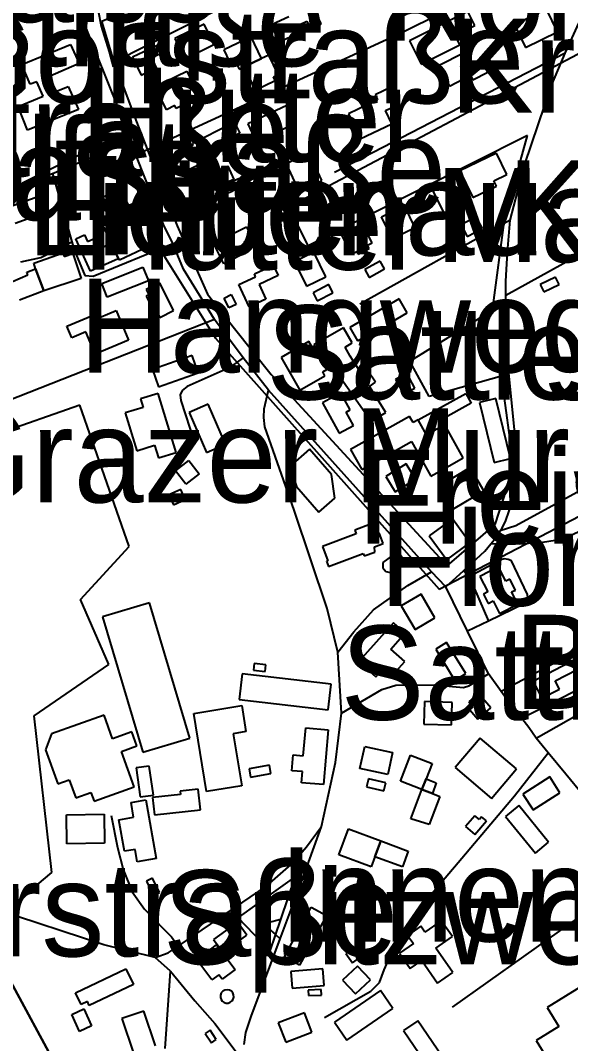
# Model space of a CAD drawing. Extents: x -3657 to 4700, y -7332 to 8131.
# Drawn here: x 2622.9 to 2876.7, y 1945.2 to 2417 of the extents above; entities that cross this region are included whole.
import ezdxf

# ---------------------------------------------------------------- set-up
doc = ezdxf.new("R2010")
doc.units = 0
for name, color, linetype in [('OSM_BUILDING_DETACHED', 9, 'CONTINUOUS'), ('OSM_BUILDING_GARAGE', 9, 'CONTINUOUS'), ('OSM_BUILDING_SHED', 9, 'CONTINUOUS'), ('OSM_BUILDING_YES', 9, 'CONTINUOUS'), ('OSM_HIGHWAY_FOOTWAY', 8, 'CONTINUOUS'), ('OSM_HIGHWAY_PRIMARY', 8, 'CONTINUOUS'), ('OSM_HIGHWAY_RESIDENTIAL', 8, 'CONTINUOUS'), ('OSM_HIGHWAY_SERVICE', 8, 'CONTINUOUS'), ('OSM_HIGHWAY_TRACK', 8, 'CONTINUOUS'), ('OSM_HIGHWAY_UNCLASSIFIED', 8, 'CONTINUOUS'), ('OSM_LABELS', 8, 'CONTINUOUS'), ('OSM_LANDUSE_FARMLAND', 3, 'CONTINUOUS'), ('OSM_LANDUSE_GRASS', 3, 'CONTINUOUS'), ('OSM_LANDUSE_RESIDENTIAL', 3, 'CONTINUOUS'), ('OSM_LEISURE_PLAYGROUND', 3, 'CONTINUOUS'), ('OSM_LEISURE_SWIMMING_POOL', 3, 'CONTINUOUS')]:
    doc.layers.add(name, color=color, linetype=linetype)

msp = doc.modelspace()

# ---------------------------------------------------------------- linework, layer by layer
at = {"layer": 'OSM_BUILDING_DETACHED'}
for p, q in [((2865.503021, 2422.197338), (2850.789166, 2415.014146)), ((2870.630117, 2411.689418), (2865.503021, 2422.197338)), ((2850.789166, 2415.014146), (2855.923846, 2404.506225)), ((2855.923846, 2404.506225), (2870.630117, 2411.689418)), ((2827.28492, 2401.937623), (2816.006826, 2396.166606)), ((2830.129093, 2396.400115), (2827.28492, 2401.937623)), ((2835.423047, 2399.113271), (2830.129093, 2396.400115)), ((2838.479585, 2393.164343), (2835.423047, 2399.113271)), ((2684.962502, 2386.526006), (2699.64602, 2393.66472)), ((2699.64602, 2393.66472), (2704.91722, 2382.845454)), ((2816.006826, 2396.166606), (2820.853297, 2386.703918)), ((2831.600478, 2389.639464), (2838.479585, 2393.164343)), ((2820.853297, 2386.703918), (2830.553823, 2391.674331)), ((2830.553823, 2391.674331), (2831.600478, 2389.639464)), ((2690.188196, 2375.795695), (2684.962502, 2386.526006)), ((2704.91722, 2382.845454), (2701.102236, 2380.988498)), ((2794.163577, 2386.336974), (2786.548778, 2382.71202)), ((2786.548778, 2382.71202), (2787.64094, 2380.399165)), ((2797.887548, 2378.519971), (2794.163577, 2386.336974)), ((2701.708993, 2379.754235), (2694.746457, 2376.362789)), ((2701.102236, 2380.988498), (2701.708993, 2379.754235)), ((2787.64094, 2380.399165), (2774.140599, 2373.972098)), ((2791.334573, 2375.406513), (2797.887548, 2378.519971)), ((2694.101778, 2377.697129), (2690.188196, 2375.795695)), ((2694.746457, 2376.362789), (2694.101778, 2377.697129)), ((2774.140599, 2373.972098), (2779.646918, 2362.418946)), ((2794.216668, 2369.34639), (2791.334573, 2375.406513)), ((2779.646918, 2362.418946), (2794.216668, 2369.34639)), ((2756.013736, 2355.791728), (2745.425828, 2350.843554)), ((2761.891694, 2343.24894), (2756.013736, 2355.791728)), ((2842.48418, 2355.758369), (2825.639092, 2347.64114)), ((2847.224469, 2345.917618), (2842.48418, 2355.758369)), ((2745.425828, 2350.843554), (2751.303786, 2338.289647)), ((2825.639092, 2347.64114), (2831.570141, 2335.342981)), ((2841.240329, 2343.02655), (2847.224469, 2345.917618)), ((2751.303786, 2338.289647), (2761.891694, 2343.24894)), ((2821.79377, 2343.337896), (2812.821352, 2338.812263)), ((2827.125646, 2332.785498), (2821.79377, 2343.337896)), ((2831.570141, 2335.342981), (2842.431089, 2340.569143)), ((2842.431089, 2340.569143), (2841.240329, 2343.02655)), ((2812.821352, 2338.812263), (2818.153228, 2328.259864)), ((2789.362613, 2326.425148), (2799.889845, 2331.562353)), ((2799.889845, 2331.562353), (2804.872837, 2321.365779)), ((2818.153228, 2328.259864), (2827.125646, 2332.785498)), ((2792.92731, 2319.119641), (2789.362613, 2326.425148)), ((2780.610145, 2323.256092), (2770.886865, 2318.27456)), ((2785.153237, 2314.393857), (2780.610145, 2323.256092)), ((2804.872837, 2321.365779), (2796.127953, 2317.095893)), ((2770.886865, 2318.27456), (2775.566478, 2309.145456)), ((2794.709658, 2319.998081), (2792.92731, 2319.119641)), ((2796.127953, 2317.095893), (2794.709658, 2319.998081)), ((2778.729198, 2309.256651), (2783.750112, 2311.825254)), ((2782.99925, 2313.293027), (2785.153237, 2314.393857)), ((2783.750112, 2311.825254), (2782.99925, 2313.293027)), ((2758.152555, 2310.101733), (2749.233228, 2305.720652)), ((2763.727134, 2298.782089), (2758.152555, 2310.101733)), ((2775.566478, 2309.145456), (2778.114857, 2310.446437)), ((2778.114857, 2310.446437), (2778.729198, 2309.256651)), ((2749.233228, 2305.720652), (2754.807807, 2294.401009)), ((2754.807807, 2294.401009), (2763.727134, 2298.782089))]:
    msp.add_line(p, q, dxfattribs=at)
at = {"layer": 'OSM_BUILDING_GARAGE'}
for p, q in [((2833.178046, 2326.391789), (2826.192757, 2322.744596)), ((2835.991882, 2320.998835), (2833.178046, 2326.391789)), ((2826.192757, 2322.744596), (2829.014177, 2317.351642)), ((2829.014177, 2317.351642), (2835.991882, 2320.998835)), ((2832.525783, 2050.250309), (2828.187471, 2045.202059)), ((2832.472691, 2041.532626), (2837.850075, 2047.80402)), ((2834.603925, 2048.47119), (2832.525783, 2050.250309)), ((2835.642996, 2049.694334), (2834.603925, 2048.47119)), ((2837.850075, 2047.80402), (2835.642996, 2049.694334)), ((2828.187471, 2045.202059), (2832.472691, 2041.532626)), ((2710.317357, 1951.37578), (2708.019265, 1949.852409)), ((2708.019265, 1949.852409), (2710.924114, 1945.46021)), ((2713.222205, 1946.98358), (2710.317357, 1951.37578)), ((2710.924114, 1945.46021), (2713.222205, 1946.98358))]:
    msp.add_line(p, q, dxfattribs=at)
at = {"layer": 'OSM_BUILDING_SHED'}
for p, q in [((2696.779093, 2200.730403), (2691.33345, 2198.250756)), ((2698.917911, 2196.026857), (2696.779093, 2200.730403)), ((2691.33345, 2198.250756), (2693.472268, 2193.54721)), ((2693.472268, 2193.54721), (2698.917911, 2196.026857)), ((2730.711973, 2120.425427), (2730.370673, 2117.389805)), ((2736.089356, 2119.836094), (2730.711973, 2120.425427)), ((2735.75564, 2116.800472), (2736.089356, 2119.836094)), ((2730.370673, 2117.389805), (2735.75564, 2116.800472)), ((2779.464891, 1991.305878), (2772.995345, 1986.702408)), ((2782.57452, 1986.935917), (2779.464891, 1991.305878)), ((2772.995345, 1986.702408), (2776.112559, 1982.332447)), ((2776.112559, 1982.332447), (2782.57452, 1986.935917))]:
    msp.add_line(p, q, dxfattribs=at)
at = {"layer": 'OSM_BUILDING_YES'}
for p, q in [((2761.520055, 2415.414448), (2757.705071, 2423.720709)), ((2829.279633, 2421.040911), (2802.354795, 2407.530727)), ((2832.510614, 2414.602725), (2829.279633, 2421.040911)), ((2746.753109, 2418.705817), (2737.007076, 2414.224662)), ((2748.474782, 2413.624209), (2754.974665, 2416.604233)), ((2754.974665, 2416.604233), (2756.567402, 2413.146071)), ((2707.564197, 2415.236536), (2694.124532, 2408.709394)), ((2712.10729, 2405.896162), (2707.564197, 2415.236536)), ((2737.007076, 2414.224662), (2740.609695, 2406.363181)), ((2749.862738, 2410.610827), (2748.474782, 2413.624209)), ((2756.567402, 2413.146071), (2761.520055, 2415.414448)), ((2827.702065, 2412.189795), (2832.510614, 2414.602725)), ((2828.748721, 2410.09933), (2827.702065, 2412.189795)), ((2687.617064, 2406.274225), (2674.518699, 2399.991711)), ((2689.323568, 2402.715987), (2687.617064, 2406.274225)), ((2694.124532, 2408.709394), (2698.675208, 2399.3579)), ((2729.308848, 2409.376563), (2716.695889, 2403.427635)), ((2734.026383, 2399.36902), (2729.308848, 2409.376563)), ((2740.609695, 2406.363181), (2749.862738, 2410.610827)), ((2802.354795, 2407.530727), (2807.724594, 2396.833775)), ((2824.53176, 2407.986627), (2828.748721, 2410.09933)), ((2825.623923, 2405.807206), (2824.53176, 2407.986627)), ((2623.444936, 2396.72258), (2646.016293, 2405.92952)), ((2646.016293, 2405.92952), (2649.982966, 2397.089524)), ((2683.392519, 2399.869397), (2689.323568, 2402.715987)), ((2698.675208, 2399.3579), (2712.10729, 2405.896162)), ((2716.695889, 2403.427635), (2719.312528, 2397.901247)), ((2807.724594, 2396.833775), (2825.623923, 2405.807206)), ((2649.982966, 2397.089524), (2635.43597, 2390.884847)), ((2674.518699, 2399.991711), (2678.492957, 2391.718809)), ((2685.660273, 2395.154732), (2683.392519, 2399.869397)), ((2719.312528, 2397.901247), (2721.595451, 2398.979837)), ((2721.595451, 2398.979837), (2723.703931, 2394.509801)), ((2734.026383, 2399.36902), (2726.062698, 2395.610631)), ((2726.062698, 2395.610631), (2734.026383, 2399.36902)), ((2737.462144, 2401.048063), (2734.026383, 2399.36902)), ((2741.777702, 2392.007916), (2737.462144, 2401.048063)), ((2627.297843, 2387.626835), (2623.444936, 2396.72258)), ((2678.492957, 2391.718809), (2685.660273, 2395.154732)), ((2723.703931, 2394.509801), (2726.062698, 2395.610631)), ((2726.062698, 2395.610631), (2731.197379, 2384.846962)), ((2630.35438, 2388.649829), (2627.297843, 2387.626835)), ((2633.304736, 2382.033731), (2630.35438, 2388.649829)), ((2635.43597, 2390.884847), (2638.386325, 2383.868447)), ((2731.197379, 2384.846962), (2740.427668, 2389.239162)), ((2739.608546, 2390.973803), (2741.777702, 2392.007916)), ((2740.427668, 2389.239162), (2739.608546, 2390.973803)), ((2638.386325, 2383.868447), (2644.908962, 2386.459289)), ((2644.908962, 2386.459289), (2649.588575, 2375.884651)), ((2621.806693, 2377.263468), (2633.304736, 2382.033731)), ((2626.091913, 2366.321888), (2621.806693, 2377.263468)), ((2649.588575, 2375.884651), (2626.091913, 2366.321888)), ((2745.789882, 2377.786084), (2727.738864, 2369.313031)), ((2749.657958, 2369.55766), (2745.789882, 2377.786084)), ((2702.171645, 2360.372959), (2719.926869, 2369.268553)), ((2719.926869, 2369.268553), (2720.283339, 2368.712578)), ((2720.283339, 2368.712578), (2721.701633, 2369.679974)), ((2721.701633, 2369.679974), (2724.045232, 2365.054265)), ((2727.738864, 2369.313031), (2732.44123, 2359.305488)), ((2740.928243, 2365.465687), (2749.657958, 2369.55766)), ((2724.045232, 2365.054265), (2722.467664, 2364.28702)), ((2722.467664, 2364.28702), (2723.537073, 2362.152078)), ((2741.762533, 2363.686568), (2740.928243, 2365.465687)), ((2694.29139, 2356.358822), (2700.90504, 2359.616833)), ((2700.90504, 2359.616833), (2701.26151, 2359.005261)), ((2701.26151, 2359.005261), (2702.581206, 2359.561236)), ((2702.581206, 2359.561236), (2702.171645, 2360.372959)), ((2723.537073, 2362.152078), (2717.992832, 2359.461161)), ((2717.992832, 2359.461161), (2718.50099, 2358.238016)), ((2732.44123, 2359.305488), (2741.762533, 2363.686568)), ((2698.872404, 2347.263077), (2694.29139, 2356.358822)), ((2704.871713, 2355.447024), (2703.650615, 2354.87993)), ((2703.650615, 2354.87993), (2705.683251, 2350.565566)), ((2705.683251, 2353.567829), (2704.871713, 2355.447024)), ((2711.53087, 2356.358822), (2705.683251, 2353.567829)), ((2712.190719, 2354.991124), (2711.53087, 2356.358822)), ((2718.50099, 2358.238016), (2712.190719, 2354.991124)), ((2705.683251, 2350.565566), (2698.872404, 2347.263077)), ((2708.588099, 2345.472839), (2718.576835, 2349.853919)), ((2718.576835, 2349.853919), (2721.292072, 2343.660361)), ((2709.179687, 2343.982827), (2708.588099, 2345.472839)), ((2701.307017, 2340.469067), (2709.179687, 2343.982827)), ((2705.539146, 2330.728391), (2701.307017, 2340.469067)), ((2710.999958, 2340.880488), (2709.179687, 2343.982827)), ((2709.179687, 2343.982827), (2710.999958, 2340.880488)), ((2711.932847, 2341.369746), (2710.999958, 2340.880488)), ((2710.999958, 2340.880488), (2711.932847, 2341.369746)), ((2714.91354, 2342.848638), (2711.932847, 2341.369746)), ((2711.932847, 2341.369746), (2713.707611, 2337.288892)), ((2715.641649, 2341.191834), (2714.91354, 2342.848638)), ((2721.292072, 2343.660361), (2715.641649, 2341.191834)), ((2723.848036, 2344.082902), (2719.28219, 2342.081394)), ((2719.28219, 2342.081394), (2720.928018, 2338.323005)), ((2726.912158, 2337.099861), (2723.848036, 2344.082902)), ((2617.642823, 2331.095335), (2631.370698, 2335.910075)), ((2631.370698, 2335.910075), (2634.070767, 2328.215386)), ((2654.306109, 2332.362957), (2668.997211, 2339.290401)), ((2668.997211, 2339.290401), (2681.587417, 2312.581379)), ((2713.707611, 2337.288892), (2712.698878, 2336.844112)), ((2712.698878, 2336.844112), (2713.798624, 2334.319988)), ((2720.928018, 2338.323005), (2717.143372, 2336.666201)), ((2717.143372, 2336.666201), (2718.561666, 2333.441548)), ((2718.561666, 2333.441548), (2726.912158, 2337.099861)), ((2658.598915, 2323.256092), (2654.306109, 2332.362957)), ((2713.798624, 2334.319988), (2705.539146, 2330.728391)), ((2634.070767, 2328.215386), (2620.350476, 2323.400646)), ((2660.20682, 2324.012218), (2658.598915, 2323.256092)), ((2668.504221, 2306.421181), (2660.20682, 2324.012218)), ((2711.970769, 2314.304901), (2727.147276, 2321.788319)), ((2727.147276, 2321.788319), (2729.756331, 2316.495441)), ((2648.382645, 2316.317529), (2652.409994, 2318.130006)), ((2652.409994, 2318.130006), (2653.828288, 2314.994309)), ((2653.828288, 2314.994309), (2657.392985, 2316.606636)), ((2657.392985, 2316.606636), (2659.531803, 2311.880851)), ((2655.170738, 2301.317333), (2648.382645, 2316.317529)), ((2659.531803, 2311.880851), (2664.704406, 2314.215945)), ((2664.704406, 2314.215945), (2667.935387, 2307.08835)), ((2681.587417, 2312.581379), (2668.504221, 2306.421181)), ((2716.665551, 2304.797735), (2711.970769, 2314.304901)), ((2729.756331, 2316.495441), (2725.873087, 2314.582888)), ((2725.873087, 2314.582888), (2727.958814, 2310.3686)), ((2628.974009, 2305.1202), (2642.535025, 2309.801506)), ((2642.535025, 2309.801506), (2643.088691, 2308.155821)), ((2643.088691, 2308.155821), (2647.017442, 2309.467922)), ((2647.017442, 2309.467922), (2650.824842, 2298.037083)), ((2727.958814, 2310.3686), (2716.665551, 2304.797735)), ((2625.750612, 2300.917032), (2629.800715, 2302.429283)), ((2629.800715, 2302.429283), (2628.974009, 2305.1202)), ((2633.714297, 2292.332783), (2629.800715, 2302.429283)), ((2629.800715, 2302.429283), (2633.608114, 2292.266066)), ((2667.935387, 2307.08835), (2655.170738, 2301.317333)), ((2660.328172, 2295.601914), (2679.380339, 2303.174289)), ((2679.380339, 2303.174289), (2681.883211, 2296.858417)), ((2730.787818, 2300.07195), (2739.49478, 2304.141685)), ((2739.49478, 2304.141685), (2741.747365, 2299.326944)), ((2619.220391, 2296.58043), (2626.220849, 2299.660529)), ((2626.220849, 2299.660529), (2625.750612, 2300.917032)), ((2650.824842, 2298.037083), (2633.714297, 2292.332783)), ((2723.612917, 2295.190493), (2731.371821, 2298.815448)), ((2731.371821, 2298.815448), (2730.787818, 2300.07195)), ((2741.747365, 2299.326944), (2732.919052, 2295.190493)), ((2869.682059, 2298.670894), (2862.681601, 2295.157134)), ((2871.388563, 2295.279449), (2869.682059, 2298.670894)), ((2662.831044, 2289.297162), (2660.328172, 2295.601914)), ((2681.883211, 2296.858417), (2662.831044, 2289.297162)), ((2687.10132, 2295.991096), (2680.889647, 2292.877638)), ((2693.495021, 2283.237038), (2687.10132, 2295.991096)), ((2728.444219, 2284.860484), (2723.612917, 2295.190493)), ((2732.919052, 2295.190493), (2736.081772, 2288.429841)), ((2862.681601, 2295.157134), (2864.395689, 2291.765689)), ((2864.395689, 2291.765689), (2871.388563, 2295.279449)), ((2633.608114, 2292.266066), (2622.360358, 2288.051779)), ((2680.889647, 2292.877638), (2682.080407, 2290.498067)), ((2682.080407, 2290.498067), (2680.9124, 2289.908734)), ((2680.9124, 2289.908734), (2683.081556, 2285.583251)), ((2716.802071, 2288.952458), (2720.139234, 2290.564784)), ((2718.978812, 2284.437944), (2716.802071, 2288.952458)), ((2720.139234, 2290.564784), (2722.315975, 2286.05027)), ((2736.081772, 2288.429841), (2728.444219, 2284.860484)), ((2797.523493, 2288.585514), (2774.777694, 2275.420035)), ((2801.285386, 2282.10285), (2797.523493, 2288.585514)), ((2683.081556, 2285.583251), (2684.105458, 2286.094748)), ((2684.105458, 2286.094748), (2687.131658, 2280.045744)), ((2722.315975, 2286.05027), (2718.978812, 2284.437944)), ((2644.302205, 2275.97601), (2655.254167, 2280.590599)), ((2655.254167, 2280.590599), (2656.118796, 2278.555732)), ((2656.118796, 2278.555732), (2667.010082, 2283.148082)), ((2667.010082, 2283.148082), (2672.721182, 2269.61566)), ((2687.131658, 2280.045744), (2693.495021, 2283.237038)), ((2794.247006, 2278.021996), (2801.285386, 2282.10285)), ((2646.532037, 2270.683131), (2644.302205, 2275.97601)), ((2771.918352, 2275.219884), (2758.228399, 2267.347283)), ((2775.930532, 2268.259082), (2771.918352, 2275.219884)), ((2774.777694, 2275.420035), (2778.380313, 2269.193119)), ((2778.380313, 2269.193119), (2788.771025, 2275.208765)), ((2788.771025, 2275.208765), (2789.347444, 2274.21913)), ((2789.347444, 2274.21913), (2794.664152, 2277.299229)), ((2794.664152, 2277.299229), (2794.247006, 2278.021996)), ((2653.047089, 2273.429646), (2646.532037, 2270.683131)), ((2657.392985, 2263.155235), (2653.047089, 2273.429646)), ((2672.721182, 2269.61566), (2657.392985, 2263.155235)), ((2755.892385, 2268.881773), (2743.120152, 2261.531789)), ((2759.707369, 2262.254556), (2755.892385, 2268.881773)), ((2758.228399, 2267.347283), (2760.799532, 2262.877247)), ((2772.638876, 2266.368768), (2775.930532, 2268.259082)), ((2775.027981, 2262.221197), (2772.638876, 2266.368768)), ((2702.118554, 2262.443587), (2683.718651, 2255.938684)), ((2704.909636, 2254.548747), (2702.118554, 2262.443587)), ((2743.120152, 2261.531789), (2751.774022, 2246.498235)), ((2760.799532, 2262.877247), (2759.707369, 2262.254556)), ((2780.488793, 2253.592471), (2775.027981, 2262.221197)), ((2683.718651, 2255.938684), (2686.517317, 2248.043844)), ((2762.301255, 2254.904571), (2766.821594, 2257.506532)), ((2766.821594, 2257.506532), (2784.705754, 2232.231925)), ((2783.181277, 2255.416068), (2780.488793, 2253.592471)), ((2786.624622, 2250.145428), (2783.181277, 2255.416068)), ((2686.517317, 2248.043844), (2704.909636, 2254.548747)), ((2751.774022, 2246.498235), (2763.309988, 2253.136572)), ((2763.309988, 2253.136572), (2762.301255, 2254.904571)), ((2801.186788, 2254.27076), (2795.892834, 2251.479767)), ((2795.892834, 2251.479767), (2799.510622, 2244.63016)), ((2804.796992, 2247.410033), (2801.186788, 2254.27076)), ((2783.886632, 2248.210636), (2786.624622, 2250.145428)), ((2791.455924, 2236.234943), (2783.886632, 2248.210636)), ((2799.510622, 2244.63016), (2804.796992, 2247.410033)), ((2686.327705, 2244.930386), (2678.235085, 2242.461859)), ((2678.235085, 2242.461859), (2679.425846, 2238.558917)), ((2694.625106, 2217.732107), (2686.327705, 2244.930386)), ((2770.659331, 2245.241732), (2762.217826, 2240.593784)), ((2775.005228, 2237.369131), (2770.659331, 2245.241732)), ((2806.359391, 2232.821259), (2828.308822, 2245.019342)), ((2828.308822, 2245.019342), (2830.826863, 2240.493709)), ((2842.233893, 2242.66201), (2834.657016, 2240.827293)), ((2848.938557, 2214.952234), (2842.233893, 2242.66201)), ((2679.425846, 2238.558917), (2671.151198, 2236.034792)), ((2709.483066, 2239.982212), (2700.723013, 2236.201584)), ((2717.44675, 2221.534974), (2709.483066, 2239.982212)), ((2762.217826, 2240.593784), (2769.938807, 2226.594343)), ((2773.131866, 2236.335018), (2775.005228, 2237.369131)), ((2776.506951, 2230.208178), (2773.131866, 2236.335018)), ((2830.826863, 2240.493709), (2817.281015, 2232.976931)), ((2834.657016, 2240.827293), (2841.36168, 2213.117518)), ((2671.151198, 2236.034792), (2676.490659, 2218.54383)), ((2700.723013, 2236.201584), (2708.686697, 2217.754346)), ((2802.369964, 2234.400227), (2775.141748, 2219.066446)), ((2784.705754, 2232.231925), (2791.455924, 2236.234943)), ((2804.008208, 2231.498039), (2802.369964, 2234.400227)), ((2806.359391, 2232.821259), (2804.008208, 2231.498039)), ((2810.204713, 2225.893815), (2806.359391, 2232.821259)), ((2810.204713, 2225.893815), (2806.359391, 2232.821259)), ((2817.281015, 2232.976931), (2818.615881, 2230.564002)), ((2769.938807, 2226.594343), (2776.506951, 2230.208178)), ((2818.615881, 2230.564002), (2810.204713, 2225.893815)), ((2818.615881, 2230.564002), (2810.204713, 2225.893815)), ((2827.125646, 2215.230221), (2818.615881, 2230.564002)), ((2780.306766, 2209.892865), (2803.211839, 2222.780357)), ((2803.211839, 2222.780357), (2812.199426, 2206.835004)), ((2676.490659, 2218.54383), (2684.704631, 2221.045716)), ((2684.704631, 2221.045716), (2686.479395, 2215.241341)), ((2686.479395, 2215.241341), (2694.625106, 2217.732107)), ((2708.686697, 2217.754346), (2717.44675, 2221.534974)), ((2756.264024, 2219.19988), (2747.117163, 2211.30504)), ((2766.321019, 2207.535532), (2756.264024, 2219.19988)), ((2775.141748, 2219.066446), (2780.306766, 2209.892865)), ((2694.374819, 2209.225695), (2700.601662, 2214.007077)), ((2700.601662, 2214.007077), (2705.319197, 2207.880237)), ((2818.813077, 2210.560034), (2827.125646, 2215.230221)), ((2841.36168, 2213.117518), (2848.938557, 2214.952234)), ((2699.092354, 2203.087735), (2694.374819, 2209.225695)), ((2747.117163, 2211.30504), (2750.264715, 2202.075861)), ((2800.769643, 2212.483707), (2791.433171, 2206.734929)), ((2805.138293, 2205.40059), (2800.769643, 2212.483707)), ((2812.199426, 2206.835004), (2818.813077, 2210.560034)), ((2830.295951, 2210.793544), (2816.287451, 2202.431685)), ((2836.689652, 2200.085472), (2830.295951, 2210.793544)), ((2705.319197, 2207.880237), (2699.092354, 2203.087735)), ((2767.898587, 2196.638429), (2766.321019, 2207.535532)), ((2791.433171, 2206.734929), (2795.801821, 2199.651812)), ((2795.801821, 2199.651812), (2805.138293, 2205.40059)), ((2750.264715, 2202.075861), (2760.480984, 2190.244721)), ((2816.287451, 2202.431685), (2822.681152, 2191.734733)), ((2822.681152, 2191.734733), (2836.689652, 2200.085472)), ((2760.480984, 2190.244721), (2767.898587, 2196.638429)), ((2784.356869, 2184.673855), (2777.060617, 2181.94958)), ((2785.047055, 2182.8169), (2784.356869, 2184.673855)), ((2822.180577, 2187.097905), (2811.494071, 2179.269782)), ((2830.220106, 2176.122965), (2822.180577, 2187.097905)), ((2777.690127, 2180.259417), (2762.172319, 2174.466161)), ((2777.060617, 2181.94958), (2777.690127, 2180.259417)), ((2786.283322, 2183.272799), (2785.047055, 2182.8169)), ((2787.3679, 2180.359492), (2786.283322, 2183.272799)), ((2788.369049, 2180.726435), (2787.3679, 2180.359492)), ((2790.227242, 2175.733783), (2788.369049, 2180.726435)), ((2786.275737, 2174.254891), (2790.227242, 2175.733783)), ((2811.494071, 2179.269782), (2819.5336, 2168.294843)), ((2819.5336, 2168.294843), (2830.220106, 2176.122965)), ((2762.172319, 2174.466161), (2764.675191, 2167.772226)), ((2765.039245, 2165.136907), (2781.02729, 2171.141433)), ((2781.02729, 2171.141433), (2781.444435, 2170.029484)), ((2781.444435, 2170.029484), (2786.306075, 2171.85308)), ((2786.306075, 2171.85308), (2786.275737, 2174.254891)), ((2796.984997, 2172.119948), (2789.96937, 2167.02722)), ((2800.572447, 2167.171774), (2796.984997, 2172.119948)), ((2764.675191, 2167.772226), (2764.12911, 2167.572076)), ((2764.12911, 2167.572076), (2765.039245, 2165.136907)), ((2789.96937, 2167.02722), (2790.007292, 2164.558693)), ((2793.55682, 2162.423751), (2800.572447, 2167.171774)), ((2790.007292, 2164.558693), (2791.44834, 2162.86853)), ((2791.44834, 2162.86853), (2793.55682, 2162.423751)), ((2843.439823, 2165.003473), (2834.831459, 2160.544556)), ((2846.860415, 2158.398494), (2843.439823, 2165.003473)), ((2834.831459, 2160.544556), (2838.472, 2153.505917)), ((2848.604841, 2159.299173), (2846.860415, 2158.398494)), ((2851.191142, 2154.31764), (2848.604841, 2159.299173)), ((2807.663918, 2152.371729), (2798.524642, 2147.034373)), ((2814.027281, 2141.474626), (2807.663918, 2152.371729)), ((2838.472, 2153.505917), (2836.454534, 2152.471805)), ((2836.454534, 2152.471805), (2838.699534, 2148.135202)), ((2849.477054, 2153.428081), (2851.191142, 2154.31764)), ((2852.351565, 2147.868335), (2849.477054, 2153.428081)), ((2682.383785, 2148.40207), (2660.646719, 2141.908287)), ((2701.011223, 2086.043955), (2682.383785, 2148.40207)), ((2798.524642, 2147.034373), (2804.888005, 2136.148389)), ((2838.699534, 2148.135202), (2840.891444, 2149.269391)), ((2840.891444, 2149.269391), (2843.887306, 2143.487255)), ((2843.887306, 2143.487255), (2852.351565, 2147.868335)), ((2660.646719, 2141.908287), (2679.281741, 2079.550172)), ((2794.96753, 2139.139533), (2778.979485, 2121.370584)), ((2800.269068, 2134.369271), (2794.96753, 2139.139533)), ((2804.888005, 2136.148389), (2814.027281, 2141.474626)), ((2793.708509, 2127.074883), (2800.269068, 2134.369271)), ((2819.480509, 2130.132744), (2814.436842, 2127.041525)), ((2828.293653, 2115.75524), (2819.480509, 2130.132744)), ((2800.124964, 2121.303867), (2793.708509, 2127.074883)), ((2814.436842, 2127.041525), (2823.249986, 2112.664021)), ((2882.674241, 2124.239413), (2859.367191, 2112.208122)), ((2778.979485, 2121.370584), (2786.829403, 2114.309706)), ((2786.829403, 2114.309706), (2790.796076, 2118.724144)), ((2790.796076, 2118.724144), (2794.671736, 2115.243743)), ((2794.671736, 2115.243743), (2800.124964, 2121.303867)), ((2869.628968, 2112.430512), (2884.744799, 2120.225276)), ((2725.144979, 2115.710762), (2723.757022, 2103.779546)), ((2766.245175, 2110.940499), (2725.144979, 2115.710762)), ((2823.249986, 2112.664021), (2828.293653, 2115.75524)), ((2764.864803, 2099.009284), (2766.245175, 2110.940499)), ((2859.367191, 2112.208122), (2863.39454, 2104.413357)), ((2871.585759, 2108.638765), (2869.628968, 2112.430512)), ((2834.11852, 2106.526061), (2829.704363, 2102.689836)), ((2839.806866, 2099.998919), (2834.11852, 2106.526061)), ((2863.39454, 2104.413357), (2871.585759, 2108.638765)), ((2702.823909, 2097.419196), (2724.925029, 2101.044151)), ((2723.757022, 2103.779546), (2764.864803, 2099.009284)), ((2724.925029, 2101.044151), (2726.904574, 2089.01286)), ((2809.249071, 2102.834389), (2808.90777, 2092.5155)), ((2822.059226, 2102.411849), (2809.249071, 2102.834389)), ((2821.717925, 2092.092959), (2822.059226, 2102.411849)), ((2829.704363, 2102.689836), (2831.683907, 2100.41034)), ((2831.683907, 2100.41034), (2830.1746, 2099.09824)), ((2833.883401, 2094.839474), (2839.806866, 2099.998919)), ((2661.427919, 2096.629712), (2637.172811, 2087.92315)), ((2665.364254, 2085.688132), (2661.427919, 2096.629712)), ((2708.747373, 2061.40316), (2702.823909, 2097.419196)), ((2830.1746, 2099.09824), (2833.883401, 2094.839474)), ((2753.366759, 2077.926726), (2754.504429, 2090.803098)), ((2754.504429, 2090.803098), (2764.849634, 2089.8913)), ((2808.90777, 2092.5155), (2821.717925, 2092.092959)), ((2637.172811, 2087.92315), (2634.442405, 2080.651001)), ((2674.268412, 2088.890546), (2665.364254, 2085.688132)), ((2676.581673, 2082.44124), (2674.268412, 2088.890546)), ((2679.281741, 2079.550172), (2701.011223, 2086.043955)), ((2726.904574, 2089.01286), (2721.003863, 2088.045464)), ((2721.003863, 2088.045464), (2724.947783, 2064.060718)), ((2764.849634, 2089.8913), (2762.604633, 2064.572215)), ((2834.937641, 2086.066194), (2823.363753, 2072.400338)), ((2851.78273, 2071.799885), (2834.937641, 2086.066194)), ((2634.442405, 2080.651001), (2640.107998, 2064.872441)), ((2669.452279, 2079.883756), (2676.581673, 2082.44124)), ((2779.495229, 2072.088992), (2781.732645, 2082.174372)), ((2781.732645, 2082.174372), (2794.527631, 2079.327782)), ((2675.322652, 2063.538102), (2669.452279, 2079.883756)), ((2748.019714, 2071.010401), (2748.671978, 2078.338147)), ((2748.671978, 2078.338147), (2753.366759, 2077.926726)), ((2794.527631, 2079.327782), (2792.282631, 2069.242402)), ((2798.145419, 2066.206781), (2802.885708, 2078.215833)), ((2802.885708, 2078.215833), (2812.828936, 2074.290652)), ((2682.315525, 2073.156463), (2676.278294, 2072.322501)), ((2676.278294, 2072.322501), (2678.128903, 2058.912393)), ((2684.166134, 2059.746355), (2682.315525, 2073.156463)), ((2792.282631, 2069.242402), (2779.495229, 2072.088992)), ((2812.828936, 2074.290652), (2810.037855, 2067.218654)), ((2823.363753, 2072.400338), (2840.208842, 2058.145148)), ((2840.208842, 2058.145148), (2851.78273, 2071.799885)), ((2640.107998, 2064.872441), (2645.379198, 2066.762755)), ((2645.379198, 2066.762755), (2648.352307, 2058.478733)), ((2753.040628, 2070.565622), (2748.019714, 2071.010401)), ((2752.58556, 2065.461774), (2753.040628, 2070.565622)), ((2783.416395, 2067.285371), (2782.559351, 2063.627058)), ((2791.372495, 2065.417297), (2783.416395, 2067.285371)), ((2810.037855, 2067.218654), (2808.088648, 2062.292719)), ((2808.088648, 2062.292719), (2810.037855, 2067.218654)), ((2810.037855, 2067.218654), (2814.671961, 2065.361699)), ((2867.035082, 2068.152692), (2854.649656, 2060.191135)), ((2871.729863, 2060.858305), (2867.035082, 2068.152692)), ((2656.816566, 2056.899765), (2675.322652, 2063.538102)), ((2704.856544, 2062.503989), (2696.483299, 2061.547713)), ((2705.941122, 2053.007943), (2704.856544, 2062.503989)), ((2724.947783, 2064.060718), (2708.747373, 2061.40316)), ((2762.604633, 2064.572215), (2752.58556, 2065.461774)), ((2782.559351, 2063.627058), (2790.507867, 2061.758983)), ((2790.507867, 2061.758983), (2791.372495, 2065.417297)), ((2808.088648, 2062.292719), (2798.145419, 2066.206781)), ((2803.014643, 2048.815894), (2808.088648, 2062.292719)), ((2808.088648, 2062.292719), (2812.897197, 2060.480242)), ((2812.897197, 2060.480242), (2808.088648, 2062.292719)), ((2814.671961, 2065.361699), (2812.897197, 2060.480242)), ((2648.352307, 2058.478733), (2655.345181, 2060.980619)), ((2655.345181, 2060.980619), (2656.816566, 2056.899765)), ((2673.858851, 2056.388268), (2680.700035, 2057.589174)), ((2678.128903, 2058.912393), (2684.166134, 2059.746355)), ((2680.700035, 2057.589174), (2685.440323, 2030.479851)), ((2696.650157, 2060.057701), (2683.786911, 2058.589928)), ((2683.786911, 2058.589928), (2684.704631, 2050.583893)), ((2696.483299, 2061.547713), (2696.650157, 2060.057701)), ((2816.348127, 2059.168142), (2811.410642, 2046.124977)), ((2812.897197, 2060.480242), (2816.348127, 2059.168142)), ((2854.649656, 2060.191135), (2859.344438, 2052.896748)), ((2859.344438, 2052.896748), (2871.729863, 2060.858305)), ((2675.049611, 2049.594258), (2673.858851, 2056.388268)), ((2684.704631, 2050.583893), (2705.941122, 2053.007943)), ((2852.753541, 2054.887137), (2846.632881, 2049.905604)), ((2866.534507, 2037.974389), (2852.753541, 2054.887137)), ((2644.051918, 2050.695088), (2661.496179, 2050.950837)), ((2644.256698, 2037.273861), (2644.051918, 2050.695088)), ((2661.496179, 2050.950837), (2661.693375, 2037.529609)), ((2668.253934, 2048.404473), (2675.049611, 2049.594258)), ((2670.802313, 2033.815698), (2668.253934, 2048.404473)), ((2811.410642, 2046.124977), (2803.014643, 2048.815894)), ((2846.632881, 2049.905604), (2860.413847, 2032.992856)), ((2769.741611, 2032.225611), (2774.186106, 2044.145707)), ((2774.186106, 2044.145707), (2789.104741, 2038.59708)), ((2789.104741, 2038.59708), (2786.38192, 2031.302693)), ((2786.38192, 2031.302693), (2789.104741, 2038.59708)), ((2789.104741, 2038.59708), (2801.755623, 2033.938013)), ((2661.693375, 2037.529609), (2644.256698, 2037.273861)), ((2675.754966, 2034.683019), (2670.802313, 2033.815698)), ((2676.756115, 2028.9676), (2675.754966, 2034.683019)), ((2801.755623, 2033.938013), (2799.131399, 2026.688104)), ((2860.413847, 2032.992856), (2866.534507, 2037.974389)), ((2685.440323, 2030.479851), (2676.756115, 2028.9676)), ((2784.652663, 2026.665865), (2769.741611, 2032.225611)), ((2786.38192, 2031.302693), (2784.652663, 2026.665865)), ((2799.131399, 2026.688104), (2786.38192, 2031.302693)), ((2744.614291, 1985.12344), (2756.999716, 2008.018475)), ((2756.999716, 2008.018475), (2764.000174, 2004.226728)), ((2722.930316, 2001.168868), (2711.970769, 1993.173953)), ((2727.37481, 1995.097625), (2722.930316, 2001.168868)), ((2764.000174, 2004.226728), (2751.614749, 1981.342812)), ((2817.015559, 2001.824918), (2809.408344, 1996.52092)), ((2822.127486, 1994.508292), (2817.015559, 2001.824918)), ((2807.512229, 1999.234076), (2801.490167, 1995.030908)), ((2809.408344, 1996.52092), (2807.512229, 1999.234076)), ((2711.970769, 1993.173953), (2716.415264, 1987.09159)), ((2716.415264, 1987.09159), (2727.37481, 1995.097625)), ((2804.121975, 1991.25028), (2797.781365, 1986.824722)), ((2801.490167, 1995.030908), (2804.121975, 1991.25028)), ((2814.527856, 1989.204294), (2822.127486, 1994.508292)), ((2704.196696, 1983.755742), (2713.358726, 1990.716545)), ((2713.358726, 1990.716545), (2721.967089, 1979.385782)), ((2797.781365, 1986.824722), (2802.696096, 1979.797203)), ((2822.362604, 1977.984726), (2814.527856, 1989.204294)), ((2711.204739, 1974.526563), (2704.196696, 1983.755742)), ((2751.614749, 1981.342812), (2744.614291, 1985.12344)), ((2802.696096, 1979.797203), (2807.967297, 1983.477755)), ((2807.967297, 1983.477755), (2815.255964, 1973.036551)), ((2648.291632, 1968.488679), (2671.54559, 1979.574813)), ((2671.54559, 1979.574813), (2674.951013, 1972.447218)), ((2714.329537, 1976.906135), (2711.204739, 1974.526563)), ((2715.929858, 1974.793431), (2714.329537, 1976.906135)), ((2721.967089, 1979.385782), (2715.929858, 1974.793431)), ((2762.354346, 1979.608172), (2747.602569, 1978.407266)), ((2747.602569, 1978.407266), (2748.224495, 1970.779294)), ((2762.976272, 1971.9802), (2762.354346, 1979.608172)), ((2778.312053, 1980.931391), (2771.395024, 1974.437608)), ((2784.326531, 1974.537683), (2778.312053, 1980.931391)), ((2815.255964, 1973.036551), (2822.362604, 1977.984726)), ((2891.191591, 1977.417632), (2865.844321, 1961.816983)), ((2674.951013, 1972.447218), (2654.601903, 1962.739901)), ((2771.395024, 1974.437608), (2777.401917, 1968.03278)), ((2777.401917, 1968.03278), (2784.326531, 1974.537683)), ((2650.832426, 1963.162442), (2648.291632, 1968.488679)), ((2748.224495, 1970.779294), (2762.976272, 1971.9802)), ((2788.953052, 1969.589509), (2767.815158, 1955.045212)), ((2794.633814, 1961.327726), (2788.953052, 1969.589509)), ((2653.744859, 1964.541259), (2650.832426, 1963.162442)), ((2654.601903, 1962.739901), (2653.744859, 1964.541259)), ((2646.55479, 1958.614569), (2652.083862, 1961.160933)), ((2650.164994, 1950.775327), (2646.55479, 1958.614569)), ((2652.083862, 1961.160933), (2655.694066, 1953.310571)), ((2679.812653, 1960.115701), (2669.64189, 1956.668658)), ((2685.220374, 1944.14811), (2679.812653, 1960.115701)), ((2753.859749, 1959.370695), (2741.830794, 1954.800583)), ((2757.272757, 1950.397264), (2753.859749, 1959.370695)), ((2773.503504, 1946.783429), (2794.633814, 1961.327726)), ((2865.844321, 1961.816983), (2871.289965, 1952.976987)), ((2655.694066, 1953.310571), (2650.164994, 1950.775327)), ((2669.64189, 1956.668658), (2675.042027, 1940.712186)), ((2741.830794, 1954.800583), (2745.243801, 1945.827153)), ((2767.815158, 1955.045212), (2773.503504, 1946.783429)), ((2806.147026, 1955.667904), (2799.624389, 1951.220107)), ((2817.387198, 1939.222174), (2806.147026, 1955.667904)), ((2745.243801, 1945.827153), (2757.272757, 1950.397264)), ((2799.624389, 1951.220107), (2814.861572, 1928.914405)), ((2871.289965, 1952.976987), (2860.823408, 1946.527681)), ((2860.823408, 1946.527681), (2872.435218, 1927.680141))]:
    msp.add_line(p, q, dxfattribs=at)
at = {"layer": 'OSM_HIGHWAY_FOOTWAY'}
for p, q in [((2658.780942, 2421.441213), (2660.153729, 2414.26914)), ((2660.153729, 2414.26914), (2663.854946, 2402.526956)), ((2663.854946, 2402.526956), (2665.69797, 2395.566153)), ((2732.691518, 2015.323982), (2735.922498, 2010.609317)), ((2735.922498, 2010.609317), (2736.468579, 2004.749345)), ((2733.08591, 2000.813044), (2731.432497, 1999.078403)), ((2735.649458, 2001.635887), (2733.08591, 2000.813044)), ((2736.468579, 2004.749345), (2735.649458, 2001.635887)), ((2735.649458, 2001.635887), (2736.931232, 1998.989447)), ((2736.931232, 1998.989447), (2739.305168, 1996.52092)), ((2739.305168, 1996.52092), (2740.586942, 1995.42009)), ((2740.586942, 1995.42009), (2742.634747, 1993.474179))]:
    msp.add_line(p, q, dxfattribs=at)
at = {"layer": 'OSM_HIGHWAY_PRIMARY'}
for p, q in [((2653.38839, 2413.123832), (2651.181311, 2417.938572)), ((2672.728766, 2365.032026), (2653.38839, 2413.123832)), ((2674.01054, 2361.45155), (2672.728766, 2365.032026)), ((2676.103851, 2355.046722), (2674.01054, 2361.45155)), ((2688.883669, 2322.955866), (2676.103851, 2355.046722)), ((2693.184058, 2314.060272), (2688.883669, 2322.955866)), ((2698.136712, 2302.318088), (2693.184058, 2314.060272)), ((2712.349992, 2279.122826), (2698.136712, 2302.318088)), ((2725.592462, 2261.409474), (2712.349992, 2279.122826)), ((2737.280117, 2246.464876), (2725.592462, 2261.409474)), ((2812.56348, 2162.768455), (2737.280117, 2246.464876)), ((2819.048195, 2155.729816), (2812.56348, 2162.768455)), ((2829.12036, 2135.325547), (2819.048195, 2155.729816)), ((2838.858808, 2115.599567), (2829.12036, 2135.325547)), ((2844.600245, 2107.582413), (2838.858808, 2115.599567)), ((2848.521412, 2102.111622), (2844.600245, 2107.582413)), ((2854.103575, 2095.061864), (2848.521412, 2102.111622)), ((2857.349725, 2090.958771), (2854.103575, 2095.061864)), ((2860.79307, 2085.93276), (2857.349725, 2090.958771)), ((2866.299389, 2079.272184), (2860.79307, 2085.93276)), ((2874.498192, 2069.364716), (2866.299389, 2079.272184)), ((2882.33294, 2059.890909), (2874.498192, 2069.364716))]:
    msp.add_line(p, q, dxfattribs=at)
at = {"layer": 'OSM_HIGHWAY_RESIDENTIAL'}
for p, q in [((2799.76091, 2411.956285), (2903.614939, 2463.417297)), ((2874.202398, 2401.937623), (2889.083111, 2434.795723)), ((2676.103851, 2355.046722), (2799.76091, 2411.956285)), ((2874.202398, 2401.937623), (2767.686222, 2346.929492)), ((2867.930048, 2387.015263), (2874.202398, 2401.937623)), ((2855.605299, 2350.687881), (2867.930048, 2387.015263)), ((2637.574788, 2346.351279), (2674.01054, 2361.45155)), ((2848.870297, 2324.901777), (2855.605299, 2350.687881)), ((2626.895866, 2342.281544), (2637.574788, 2346.351279)), ((2637.574788, 2346.351279), (2646.600297, 2314.827517)), ((2848.870297, 2324.901777), (2779.510398, 2286.205943)), ((2847.512678, 2310.057255), (2848.870297, 2324.901777)), ((2632.235327, 2307.711042), (2646.600297, 2314.827517)), ((2646.600297, 2314.827517), (2647.646952, 2311.169204)), ((2656.391836, 2299.071196), (2693.184058, 2314.060272)), ((2622.982284, 2305.676175), (2632.235327, 2307.711042)), ((2647.646952, 2311.169204), (2652.53893, 2299.4159)), ((2846.814908, 2296.747222), (2847.512678, 2310.057255)), ((2652.53893, 2299.4159), (2656.391836, 2299.071196)), ((2846.769401, 2290.197841), (2846.814908, 2296.747222)), ((2846.739063, 2286.48393), (2846.769401, 2290.197841)), ((2847.239638, 2272.629042), (2846.739063, 2286.48393)), ((2712.349992, 2279.122826), (2587.487005, 2229.996907)), ((2848.12702, 2254.27076), (2847.239638, 2272.629042)), ((2851.631041, 2220.600936), (2848.12702, 2254.27076)), ((2735.270235, 2237.858389), (2737.280117, 2246.464876)), ((2735.12613, 2233.88873), (2735.270235, 2237.858389)), ((2735.573613, 2229.618845), (2735.12613, 2233.88873)), ((2749.089123, 2191.134281), (2735.573613, 2229.618845)), ((2852.199875, 2210.493317), (2851.631041, 2220.600936)), ((2852.199875, 2206.501419), (2852.199875, 2210.493317)), ((2851.91925, 2203.187811), (2852.199875, 2206.501419)), ((2849.719757, 2194.792594), (2851.115297, 2199.218152)), ((2851.115297, 2199.218152), (2851.91925, 2203.187811)), ((2848.362138, 2190.778457), (2849.719757, 2194.792594)), ((2764.288384, 2145.744512), (2749.089123, 2191.134281)), ((2846.564621, 2185.930358), (2848.362138, 2190.778457)), ((2844.896039, 2182.650108), (2846.564621, 2185.930358)), ((2842.104957, 2178.324625), (2844.243775, 2181.638234)), ((2844.243775, 2181.638234), (2844.896039, 2182.650108)), ((2837.152304, 2172.286741), (2839.897879, 2175.633708)), ((2839.897879, 2175.633708), (2842.104957, 2178.324625)), ((2827.262166, 2163.235473), (2837.152304, 2172.286741)), ((2801.596349, 2156.452583), (2812.56348, 2162.768455)), ((2819.048195, 2155.729816), (2827.262166, 2163.235473)), ((2785.797916, 2145.144059), (2801.596349, 2156.452583)), ((2769.256206, 2125.60711), (2764.288384, 2145.744512)), ((2776.605549, 2135.03644), (2785.797916, 2145.144059)), ((2769.256206, 2125.60711), (2776.605549, 2135.03644)), ((2770.902034, 2097.597108), (2769.256206, 2125.60711)), ((2829.704363, 2110.06206), (2838.858808, 2115.599567)), ((2789.521887, 2108.449733), (2796.074861, 2110.451242)), ((2796.074861, 2110.451242), (2813.959021, 2110.651393)), ((2813.959021, 2110.651393), (2827.201491, 2109.294815)), ((2827.201491, 2109.294815), (2829.704363, 2110.06206)), ((2770.902034, 2097.597108), (2789.521887, 2108.449733)), ((2768.262642, 2074.802148), (2770.902034, 2097.597108)), ((2761.717251, 2045.213178), (2768.262642, 2074.802148)), ((2752.320104, 2019.360358), (2761.717251, 2045.213178)), ((2754.7623, 2035.939521), (2761.717251, 2045.213178)), ((2747.807349, 2027.777814), (2754.7623, 2035.939521)), ((2736.643022, 2018.00378), (2747.807349, 2027.777814)), ((2742.634747, 1993.474179), (2752.320104, 2019.360358)), ((2695.595917, 1990.149451), (2732.691518, 2015.323982)), ((2732.691518, 2015.323982), (2736.643022, 2018.00378)), ((2729.240588, 1957.691652), (2742.634747, 1993.474179)), ((2685.023178, 1984.823214), (2690.931473, 1986.991515)), ((2690.931473, 1986.991515), (2695.595917, 1990.149451)), ((2692.03122, 1978.596298), (2685.023178, 1984.823214)), ((2689.687622, 1942.880487), (2692.03122, 1978.596298)), ((2692.03122, 1978.596298), (2703.256223, 1964.874844)), ((2703.256223, 1964.874844), (2712.592695, 1954.355804)), ((2712.592695, 1954.355804), (2724.219674, 1938.844112)), ((2726.866651, 1950.297189), (2729.240588, 1957.691652)), ((2726.100621, 1944.726323), (2726.866651, 1950.297189))]:
    msp.add_line(p, q, dxfattribs=at)
at = {"layer": 'OSM_HIGHWAY_SERVICE'}
for p, q in [((2725.592462, 2261.409474), (2719.107747, 2256.772646)), ((2719.107747, 2256.772646), (2699.820462, 2248.177278)), ((2697.507201, 2246.37592), (2696.612235, 2244.329933)), ((2699.820462, 2248.177278), (2697.507201, 2246.37592)), ((2696.612235, 2244.329933), (2696.862522, 2241.761331)), ((2696.862522, 2241.761331), (2703.157625, 2222.380055)), ((2882.514968, 2182.149731), (2876.21228, 2179.191945)), ((2853.018997, 2175.533632), (2839.897879, 2175.633708)), ((2863.697919, 2176.24528), (2853.018997, 2175.533632)), ((2869.492447, 2177.168198), (2863.697919, 2176.24528)), ((2876.21228, 2179.191945), (2869.492447, 2177.168198)), ((2829.924312, 2160.589034), (2844.471309, 2168.417157)), ((2844.471309, 2168.417157), (2845.995786, 2168.917534)), ((2845.995786, 2168.917534), (2847.831226, 2168.617308)), ((2847.831226, 2168.617308), (2849.052324, 2168.116931)), ((2849.052324, 2168.116931), (2856.682292, 2152.249415)), ((2827.262166, 2163.235473), (2829.924312, 2160.589034)), ((2829.924312, 2160.589034), (2838.851223, 2139.995734)), ((2944.866824, 2160.68911), (2844.600245, 2107.582413)), ((2856.682292, 2152.249415), (2856.78089, 2150.525893)), ((2855.256413, 2147.879454), (2838.851223, 2139.995734)), ((2856.371329, 2148.791253), (2855.256413, 2147.879454)), ((2856.78089, 2150.525893), (2856.371329, 2148.791253)), ((2838.851223, 2139.995734), (2829.12036, 2135.325547)), ((2883.834664, 2110.26221), (2854.103575, 2095.061864)), ((2860.79307, 2085.93276), (2884.987502, 2099.631975)), ((2850.842257, 2059.346054), (2866.299389, 2079.272184)), ((2824.804801, 2028.634015), (2850.842257, 2059.346054)), ((2664.742328, 2050.394862), (2667.563748, 2035.505861)), ((2667.563748, 2035.505861), (2670.263816, 2025.487198)), ((2670.263816, 2025.487198), (2674.36701, 2015.090473)), ((2805.843648, 2006.428388), (2824.804801, 2028.634015)), ((2674.36701, 2015.090473), (2680.017434, 2007.128916)), ((2680.017434, 2007.128916), (2689.012605, 1997.888618)), ((2797.561416, 1994.786279), (2805.843648, 2006.428388)), ((2689.012605, 1997.888618), (2692.607639, 1994.430455)), ((2692.607639, 1994.430455), (2695.595917, 1990.149451)), ((2790.651971, 1979.096675), (2797.561416, 1994.786279)), ((2788.437309, 1973.2923), (2790.651971, 1979.096675)), ((2784.561649, 1969.34488), (2788.437309, 1973.2923)), ((2763.165883, 1957.257991), (2784.561649, 1969.34488))]:
    msp.add_line(p, q, dxfattribs=at)
at = {"layer": 'OSM_HIGHWAY_TRACK'}
for p, q in [((3072.103748, 2414.569366), (2846.769401, 2290.197841)), ((3062.448729, 2298.871045), (2851.388338, 2183.973327)), ((2851.388338, 2183.973327), (2844.243775, 2181.638234)), ((2822.195746, 1961.905939), (2903.554263, 2019.771779))]:
    msp.add_line(p, q, dxfattribs=at)
at = {"layer": 'OSM_HIGHWAY_UNCLASSIFIED'}
for p, q in [((2661.321736, 1990.738784), (2574.092846, 2019.293641)), ((2685.023178, 1984.823214), (2661.321736, 1990.738784))]:
    msp.add_line(p, q, dxfattribs=at)
at = {"layer": 'OSM_LANDUSE_FARMLAND'}
for p, q in [((2729.513628, 2429.83643), (2666.153038, 2397.801171)), ((2660.366094, 2416.726548), (2673.191418, 2422.15286)), ((2666.153038, 2397.801171), (2660.366094, 2416.726548)), ((2617.369783, 1975.660752), (2647.874486, 1919.384999))]:
    msp.add_line(p, q, dxfattribs=at)
at = {"layer": 'OSM_LANDUSE_GRASS'}
for p, q in [((2737.629002, 2013.489266), (2749.392502, 2021.962319)), ((2749.392502, 2021.962319), (2742.809189, 2002.425371)), ((2726.04753, 2005.149646), (2737.629002, 2013.489266)), ((2723.355046, 2003.214855), (2726.04753, 2005.149646)), ((2737.924796, 1987.925552), (2723.355046, 2003.214855)), ((2742.809189, 2002.425371), (2737.924796, 1987.925552))]:
    msp.add_line(p, q, dxfattribs=at)
at = {"layer": 'OSM_LANDUSE_RESIDENTIAL'}
for p, q in [((2746.60142, 2331.006379), (2947.18767, 2437.153056)), ((2729.513628, 2429.83643), (2666.153038, 2397.801171)), ((2666.153038, 2397.801171), (2676.020422, 2371.058791)), ((2676.020422, 2371.058791), (2695.140849, 2322.255338)), ((2590.361516, 2325.702381), (2668.602819, 2364.29814)), ((2668.602819, 2364.29814), (2685.159698, 2314.727442)), ((2856.864319, 2363.953436), (2755.551084, 2313.115115)), ((2846.283996, 2326.124922), (2856.864319, 2363.953436)), ((2755.551084, 2313.115115), (2746.60142, 2331.006379)), ((2840.66391, 2283.370472), (2846.283996, 2326.124922)), ((2695.140849, 2322.255338), (2709.179687, 2290.731576)), ((2685.159698, 2314.727442), (2712.827813, 2270.394024)), ((2709.179687, 2290.731576), (2721.587866, 2274.87518)), ((2802.438224, 2259.797148), (2840.66391, 2283.370472)), ((2721.587866, 2274.87518), (2738.523968, 2253.737024)), ((2712.827813, 2270.394024), (2815.968903, 2154.695703)), ((2811.37272, 2243.551569), (2802.438224, 2259.797148)), ((2738.523968, 2253.737024), (2819.776303, 2165.481611)), ((2844.751934, 2252.891943), (2811.37272, 2243.551569)), ((2850.508541, 2211.193845), (2844.751934, 2252.891943)), ((2650.218085, 2239.604149), (2583.785788, 2216.331051)), ((2673.077651, 2174.366086), (2650.218085, 2239.604149)), ((2815.968903, 2154.695703), (2935.727548, 2217.064937)), ((2841.92293, 2184.462585), (2850.508541, 2211.193845)), ((2819.776303, 2165.481611), (2841.92293, 2184.462585)), ((2650.582139, 2150.014397), (2673.077651, 2174.366086)), ((2663.597075, 2119.91393), (2650.582139, 2150.014397)), ((2629.140867, 2096.285008), (2663.597075, 2119.91393)), ((2637.392761, 2024.063903), (2629.140867, 2096.285008)), ((2620.911726, 2010.275732), (2637.392761, 2024.063903)), ((2647.874486, 1919.384999), (2617.369783, 1975.660752))]:
    msp.add_line(p, q, dxfattribs=at)
at = {"layer": 'OSM_LEISURE_PLAYGROUND'}
for p, q in [((2737.629002, 2013.489266), (2749.392502, 2021.962319)), ((2749.392502, 2021.962319), (2742.809189, 2002.425371)), ((2737.211857, 2000.824164), (2737.629002, 2013.489266)), ((2742.809189, 2002.425371), (2737.211857, 2000.824164))]:
    msp.add_line(p, q, dxfattribs=at)
at = {"layer": 'OSM_LEISURE_SWIMMING_POOL'}
for p, q in [((2788.801363, 2305.909684), (2781.778152, 2302.062339)), ((2790.742985, 2302.362566), (2788.801363, 2305.909684)), ((2781.778152, 2302.062339), (2783.727358, 2298.515221)), ((2783.727358, 2298.515221), (2790.742985, 2302.362566)), ((2765.069583, 2295.146015), (2757.871929, 2291.432104)), ((2766.996036, 2291.409865), (2765.069583, 2295.146015)), ((2757.871929, 2291.432104), (2759.805967, 2287.695955)), ((2759.805967, 2287.695955), (2766.996036, 2291.409865)), ((2737.704847, 2073.601243), (2728.315283, 2071.9222)), ((2728.315283, 2071.9222), (2729.013054, 2068.019258)), ((2738.402617, 2069.698301), (2737.704847, 2073.601243)), ((2729.013054, 2068.019258), (2738.402617, 2069.698301)), ((2683.794495, 2021.384106), (2681.033751, 2020.016408)), ((2681.033751, 2020.016408), (2684.302654, 2013.40031)), ((2687.063398, 2014.768007), (2683.794495, 2021.384106)), ((2684.302654, 2013.40031), (2687.063398, 2014.768007)), ((2715.125905, 1967.510164), (2715.095567, 1966.453812)), ((2715.512713, 1968.499798), (2715.125905, 1967.510164)), ((2716.210483, 1969.300402), (2715.512713, 1968.499798)), ((2717.135787, 1969.823018), (2716.210483, 1969.300402)), ((2718.190028, 1969.98981), (2717.135787, 1969.823018)), ((2719.236683, 1969.800779), (2718.190028, 1969.98981)), ((2720.154403, 1969.278163), (2719.236683, 1969.800779)), ((2720.806667, 1968.522037), (2720.154403, 1969.278163)), ((2721.18589, 1967.59912), (2720.806667, 1968.522037)), ((2721.25415, 1966.598365), (2721.18589, 1967.59912)), ((2761.565562, 1970.067647), (2755.626929, 1969.800779)), ((2755.626929, 1969.800779), (2755.740696, 1967.265535)), ((2755.740696, 1967.265535), (2761.679329, 1967.532403)), ((2761.679329, 1967.532403), (2761.565562, 1970.067647)), ((2715.095567, 1966.453812), (2715.391361, 1965.497535)), ((2715.391361, 1965.497535), (2715.975365, 1964.696932)), ((2715.975365, 1964.696932), (2716.786902, 1964.118718)), ((2716.786902, 1964.118718), (2717.742544, 1963.818492)), ((2717.742544, 1963.818492), (2718.736109, 1963.840731)), ((2718.736109, 1963.840731), (2719.676582, 1964.185435)), ((2719.676582, 1964.185435), (2720.457782, 1964.808127)), ((2720.457782, 1964.808127), (2721.003863, 1965.642089)), ((2721.003863, 1965.642089), (2721.25415, 1966.598365))]:
    msp.add_line(p, q, dxfattribs=at)

# ---------------------------------------------------------------- texts
at = {"layer": 'OSM_LABELS'}
for s, p in [('Murauenstraße', (2321.69218, 2416.246241)), ('Nordweg', (2790.577113, 2407.72971)), ('Golfstraße', (2492.9498, 2395.886181)), ('Golfstraße', (2584.367752, 2378.775534)), ('Kreuzäckerweg', (2820.94431, 2374.433557)), ('Hütter', (2650.513972, 2351.713736)), ('Golfstraße', (2475.881656, 2345.022499)), ('Golfstraße', (2548.257236, 2328.232809)), ('Golfstraße', (2447.480759, 2324.898592)), ('Golf Club Liebenau - Driving Range', (2367.673724, 2308.683997)), ('Kreuzäckerweg', (2847.457134, 2308.997742)), ('Hütter', (2635.17307, 2309.166414)), ('Maisweg', (2814.190347, 2305.55386)), ('Hütter', (2651.438095, 2302.06073)), ('Hangweg', (2649.918499, 2254.559867)), ('Sattlerstraße', (2736.275176, 2242.161632)), ('Golfplatz Grazer Murauen (GC Liebenau)', (2337.644735, 2194.701642)), ('Freiwillige Feuerwehr Thondorf', (2778.214347, 2175.675569)), ('Florianiplatz', (2788.427161, 2147.026074)), ('Bundesstraße', (2850.620476, 2099.460698)), ('Sattlerstraße', (2770.54454, 2094.509634)), ('Innenstraße', (2742.167131, 1992.224942)), ('Sattlerstraße', (2464.728091, 1985.375978)), ('Spitzweg', (2688.527199, 1981.709756))]:
    msp.add_text(s, height=43.418293, dxfattribs=at).set_placement(p)

doc.saveas('drawing.dxf')
